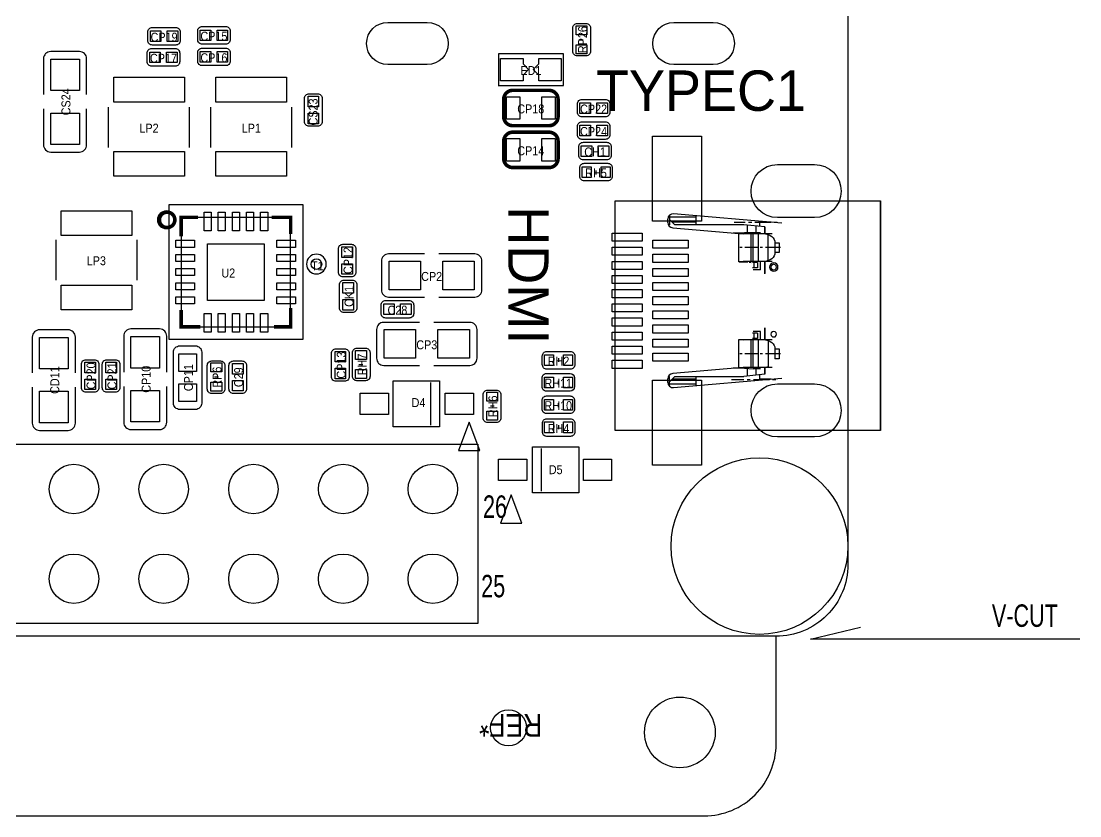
# Model space of a CAD drawing. Extents: x 0 to 107, y 0 to 124.
# Drawn here: x 76.56 to 106.53, y 0 to 22.49 of the extents above; entities that cross this region are included whole.
import ezdxf
from ezdxf.enums import TextEntityAlignment as Align

# ---------------------------------------------------------------- set-up
doc = ezdxf.new("R2010")
doc.units = 0
for name, color, linetype in [('BG_OUTLINE', 254, 'CONTINUOUS'), ('BG_SILKSCREEN_TOP', 3, 'CONTINUOUS'), ('PG_SILKSCREEN_TOP', 6, 'CONTINUOUS'), ('PIN_TOP', 80, 'CONTINUOUS'), ('RD_DISPLAY_TOP', 142, 'CONTINUOUS'), ('RD_SILKSCREEN_TOP', 142, 'CONTINUOUS')]:
    doc.layers.add(name, color=color, linetype=linetype)

msp = doc.modelspace()

# ---------------------------------------------------------------- linework, layer by layer
at = {"layer": 'BG_OUTLINE'}
for points in [[(49.982882, 7.112), (49.982882, 58.059066, -0.414214), (52.014882, 60.091066), (97.933764, 60.091066, -0.414214), (99.965764, 58.059066), (99.965764, 7.112, -0.414214), (97.933764, 5.08), (2.032, 5.08), (2.032, 2.032, 0.414214), (4.064, 0), (95.901764, 0, 0.414214), (97.933764, 2.032), (97.933764, 5.08)], [(99.965764, 7.112, -0.414214), (97.933764, 5.08), (52.014882, 5.08, -0.414214), (49.982882, 7.112)]]:
    msp.add_lwpolyline(points, format="xyb", dxfattribs=at)
msp.add_lwpolyline([(106.531664, 5.001514), (98.911664, 5.001514), (100.319078, 5.337048)], dxfattribs=at)
at = {"layer": 'BG_SILKSCREEN_TOP', "const_width": 0.1016}
msp.add_lwpolyline([(80.8228, 16.6878, 1), (80.5688, 17.0434, 1), (80.8228, 16.6878)], format="xyb", dxfattribs=at)
for points in [[(81.56702, 16.937228), (81.092802, 16.937228), (81.092802, 16.39824)], [(84.192618, 16.46301), (84.192618, 16.937228), (83.65363, 16.937228)], [(83.7184, 13.837412), (84.192618, 13.837412), (84.192618, 14.3764)], [(81.092802, 14.31163), (81.092802, 13.837412), (81.63179, 13.837412)]]:
    msp.add_lwpolyline(points, dxfattribs=at)
at = {"layer": 'PG_SILKSCREEN_TOP'}
for points in [[(80.1497, 22.181566, -0.42804), (80.27924, 22.311106)], [(80.27924, 22.311106), (80.93964, 22.311106, -0.42804), (81.06918, 22.181566)], [(81.06918, 22.181566), (81.06918, 21.942806, -0.42804), (80.93964, 21.813266)], [(81.560416, 21.969476), (81.560416, 22.208236, -0.42804), (81.689956, 22.337776)], [(81.689956, 22.337776), (82.350356, 22.337776, -0.42804), (82.479896, 22.208236)], [(92.18168, 21.634196), (92.18168, 22.300184, -0.414214), (92.30868, 22.427184)], [(92.554552, 22.427184, -0.414214), (92.681552, 22.300184)], [(92.681552, 22.300184), (92.681552, 21.634196, -0.414214), (92.554552, 21.507196)], [(80.93964, 21.813266), (80.27924, 21.813266, -0.42804), (80.1497, 21.942806)], [(82.350356, 21.839936), (81.689956, 21.839936, -0.42804), (81.560416, 21.969476)], [(82.479896, 21.969476, -0.42804), (82.350356, 21.839936)], [(78.415388, 20.41017), (78.415388, 21.42617, 0.414214), (78.212188, 21.62937), (77.399388, 21.62937, 0.414214), (77.196188, 21.42617), (77.196188, 20.41017)], [(80.132428, 21.584666, -0.42804), (80.261968, 21.714206)], [(80.261968, 21.714206), (80.922368, 21.714206, -0.42804), (81.051908, 21.584666)], [(81.051908, 21.584666), (81.051908, 21.345906, -0.42804), (80.922368, 21.216366)], [(81.560416, 21.359876), (81.560416, 21.598636, -0.42804), (81.689956, 21.728176)], [(81.689956, 21.728176), (82.350356, 21.728176, -0.42804), (82.479896, 21.598636)], [(92.554552, 21.507196), (92.30868, 21.507196, -0.414214), (92.18168, 21.634196)], [(80.922368, 21.216366), (80.261968, 21.216366, -0.42804), (80.132428, 21.345906)], [(82.350356, 21.230336), (81.689956, 21.230336, -0.42804), (81.560416, 21.359876)], [(82.479896, 21.359876, -0.42804), (82.350356, 21.230336)], [(84.586572, 19.645122), (84.586572, 20.305522, -0.42804), (84.716112, 20.435062)], [(84.716112, 20.435062), (84.954872, 20.435062, -0.42804), (85.084412, 20.305522)], [(85.084412, 20.305522), (85.084412, 19.645122, -0.42804), (84.954872, 19.515582)], [(92.308426, 20.147026, -0.42804), (92.437966, 20.276566)], [(92.437966, 20.276566), (93.098366, 20.276566, -0.42804), (93.227906, 20.147026)], [(93.227906, 20.147026), (93.227906, 19.908266, -0.42804), (93.098366, 19.778726)], [(77.196188, 20.00377), (77.196188, 18.98777, 0.414214), (77.399388, 18.78457), (78.212188, 18.78457, 0.414214), (78.415388, 18.98777), (78.415388, 20.00377)], [(93.098366, 19.778726), (92.437966, 19.778726, -0.42804), (92.308426, 19.908266)], [(84.716112, 19.515582, -0.42804), (84.586572, 19.645122)], [(92.308426, 19.512026, -0.42804), (92.437966, 19.641566)], [(92.437966, 19.641566), (93.098366, 19.641566, -0.42804), (93.227906, 19.512026)], [(93.227906, 19.512026), (93.227906, 19.273266, -0.42804), (93.098366, 19.143726)], [(93.098366, 19.143726), (92.437966, 19.143726, -0.42804), (92.308426, 19.273266)], [(92.349574, 18.69313), (92.349574, 18.93189, -0.42804), (92.479114, 19.06143)], [(92.479114, 19.06143), (93.139514, 19.06143, -0.42804), (93.269054, 18.93189)], [(93.139514, 18.56359), (92.479114, 18.56359, -0.42804), (92.349574, 18.69313)], [(93.269054, 18.69313, -0.42804), (93.139514, 18.56359)], [(92.376244, 18.341086, -0.414214), (92.503244, 18.468086)], [(92.503244, 18.468086), (93.169232, 18.468086, -0.414214), (93.296232, 18.341086)], [(93.296232, 18.341086), (93.296232, 18.095214, -0.414214), (93.169232, 17.968214)], [(93.169232, 17.968214), (92.503244, 17.968214, -0.414214), (92.376244, 18.095214)], [(80.922622, 16.867378, 1), (80.42275, 16.867378, 1), (80.922622, 16.867378)], [(85.202014, 15.614904, 1), (84.642198, 15.614904, 1), (85.202014, 15.614904)], [(85.542628, 15.384272), (85.542628, 16.044672, -0.42804), (85.672168, 16.174212)], [(85.910928, 16.174212, -0.42804), (86.040468, 16.044672)], [(86.040468, 16.044672), (86.040468, 15.384272, -0.42804), (85.910928, 15.254732)], [(87.980774, 15.900146), (86.964774, 15.900146, 0.414214), (86.761574, 15.696946), (86.761574, 14.884146, 0.414214), (86.964774, 14.680946), (87.980774, 14.680946)], [(88.387174, 14.680946), (89.403174, 14.680946, 0.414214), (89.606374, 14.884146), (89.606374, 15.696946, 0.414214), (89.403174, 15.900146), (88.387174, 15.900146)], [(85.910928, 15.254732), (85.672168, 15.254732, -0.42804), (85.542628, 15.384272)], [(85.571584, 14.370812), (85.571584, 15.031212, -0.42804), (85.701124, 15.160752)], [(85.939884, 15.160752, -0.42804), (86.069424, 15.031212)], [(86.069424, 15.031212), (86.069424, 14.370812, -0.42804), (85.939884, 14.241272)], [(86.755224, 14.21638), (86.755224, 14.45514, -0.42804), (86.884764, 14.58468)], [(86.884764, 14.58468), (87.545164, 14.58468, -0.42804), (87.674704, 14.45514)], [(85.939884, 14.241272), (85.701124, 14.241272, -0.42804), (85.571584, 14.370812)], [(87.545164, 14.08684), (86.884764, 14.08684, -0.42804), (86.755224, 14.21638)], [(87.674704, 14.21638, -0.42804), (87.545164, 14.08684)], [(87.842598, 13.965428), (86.826598, 13.965428, 0.414214), (86.623398, 13.762228), (86.623398, 12.949428, 0.414214), (86.826598, 12.746228), (87.842598, 12.746228)], [(88.248998, 12.746228), (89.264998, 12.746228, 0.414214), (89.468198, 12.949428), (89.468198, 13.762228, 0.414214), (89.264998, 13.965428), (88.248998, 13.965428)], [(78.098396, 12.534138), (78.098396, 13.550138, 0.414214), (77.895196, 13.753338), (77.082396, 13.753338, 0.414214), (76.879196, 13.550138), (76.879196, 12.534138)], [(80.686402, 12.558522), (80.686402, 13.574522, 0.414214), (80.483202, 13.777722), (79.670402, 13.777722, 0.414214), (79.467202, 13.574522), (79.467202, 12.558522)], [(81.053432, 13.300202), (81.497932, 13.300202, -0.414244), (81.675732, 13.122402), (81.675732, 11.678158, -0.414244), (81.497932, 11.500358), (81.053432, 11.500358, -0.414244), (80.875632, 11.678158), (80.875632, 13.122402, -0.414244), (81.053432, 13.300202)], [(85.349334, 12.426442), (85.349334, 13.086842, -0.42804), (85.478874, 13.216382)], [(85.717634, 13.216382, -0.42804), (85.847174, 13.086842)], [(85.940138, 12.441936), (85.940138, 13.107924, -0.414214), (86.067138, 13.234924)], [(86.31301, 13.234924, -0.414214), (86.44001, 13.107924)], [(78.267814, 12.119102), (78.267814, 12.779502, -0.42804), (78.397354, 12.909042)], [(78.636114, 12.909042, -0.42804), (78.765654, 12.779502)], [(78.860142, 12.119102), (78.860142, 12.779502, -0.42804), (78.989682, 12.909042)], [(79.228442, 12.909042, -0.42804), (79.357982, 12.779502)], [(85.847174, 13.086842), (85.847174, 12.426442, -0.42804), (85.717634, 12.296902)], [(86.44001, 13.107924), (86.44001, 12.441936, -0.414214), (86.31301, 12.314936)], [(91.316556, 12.76985), (91.316556, 13.015722, -0.414214), (91.443556, 13.142722)], [(91.443556, 13.142722), (92.109544, 13.142722, -0.414214), (92.236544, 13.015722)], [(78.765654, 12.779502), (78.765654, 12.119102, -0.42804), (78.636114, 11.989562)], [(79.357982, 12.779502), (79.357982, 12.119102, -0.42804), (79.228442, 11.989562)], [(81.833212, 12.081256), (81.833212, 12.747244, -0.414214), (81.960212, 12.874244)], [(81.960212, 12.874244), (82.206084, 12.874244, -0.414214), (82.333084, 12.747244)], [(82.333084, 12.747244), (82.333084, 12.081256, -0.414214), (82.206084, 11.954256)], [(82.446114, 12.082272), (82.446114, 12.742672, -0.42804), (82.575654, 12.872212)], [(82.575654, 12.872212), (82.814414, 12.872212, -0.42804), (82.943954, 12.742672)], [(82.943954, 12.742672), (82.943954, 12.082272, -0.42804), (82.814414, 11.952732)], [(92.109544, 12.64285), (91.443556, 12.64285, -0.414214), (91.316556, 12.76985)], [(92.236544, 12.76985, -0.414214), (92.109544, 12.64285)], [(85.717634, 12.296902), (85.478874, 12.296902, -0.42804), (85.349334, 12.426442)], [(86.31301, 12.314936), (86.067138, 12.314936, -0.414214), (85.940138, 12.441936)], [(91.307666, 12.39139, -0.414214), (91.434666, 12.51839)], [(91.434666, 12.51839), (92.100654, 12.51839, -0.414213), (92.227654, 12.39139)], [(92.227654, 12.39139), (92.227654, 12.145518, -0.414213), (92.100654, 12.018518)], [(76.879196, 12.127738), (76.879196, 11.111738, 0.414214), (77.082396, 10.908538), (77.895196, 10.908538, 0.414214), (78.098396, 11.111738), (78.098396, 12.127738)], [(78.636114, 11.989562), (78.397354, 11.989562, -0.42804), (78.267814, 12.119102)], [(79.228442, 11.989562), (78.989682, 11.989562, -0.42804), (78.860142, 12.119102)], [(79.467202, 12.152122), (79.467202, 11.136122, 0.414214), (79.670402, 10.932922), (80.483202, 10.932922, 0.414214), (80.686402, 11.136122), (80.686402, 12.152122)], [(81.960212, 11.954256, -0.414214), (81.833212, 12.081256)], [(82.575654, 11.952732, -0.42804), (82.446114, 12.082272)], [(89.641426, 11.255756), (89.641426, 11.921744, -0.414214), (89.768426, 12.048744)], [(89.768426, 12.048744), (90.014298, 12.048744, -0.414214), (90.141298, 11.921744)], [(92.100654, 12.018518), (91.434666, 12.018518, -0.414214), (91.307666, 12.145518)], [(90.141298, 11.921744), (90.141298, 11.255756, -0.414214), (90.014298, 11.128756)], [(91.307666, 11.75639, -0.414214), (91.434666, 11.88339)], [(91.434666, 11.88339), (92.100654, 11.88339, -0.414214), (92.227654, 11.75639)], [(92.227654, 11.75639), (92.227654, 11.510518, -0.414214), (92.100654, 11.383518)], [(92.100654, 11.383518), (91.434666, 11.383518, -0.414214), (91.307666, 11.510518)], [(89.768426, 11.128756, -0.414214), (89.641426, 11.255756)], [(91.31681, 10.86485), (91.31681, 11.110722, -0.414214), (91.44381, 11.237722)], [(91.44381, 11.237722), (92.109798, 11.237722, -0.414214), (92.236798, 11.110722)], [(92.109798, 10.73785), (91.44381, 10.73785, -0.414214), (91.31681, 10.86485)], [(92.236798, 10.86485, -0.414214), (92.109798, 10.73785)]]:
    msp.add_lwpolyline(points, format="xyb", dxfattribs=at)
for points in [[(80.1497, 21.942806), (80.1497, 22.181566)], [(82.479896, 22.208236), (82.479896, 21.969476)], [(92.30868, 22.427184), (92.554552, 22.427184)], [(92.367862, 21.965158), (92.477082, 21.965158)], [(80.132428, 21.345906), (80.132428, 21.584666)], [(82.479896, 21.598636), (82.479896, 21.359876)], [(90.071448, 21.568664), (90.071448, 20.668488)], [(91.913202, 21.565616), (90.074242, 21.568156)], [(91.915996, 20.668488), (91.915996, 21.568664)], [(90.069162, 20.668996), (91.918282, 20.668996)], [(92.308426, 19.908266), (92.308426, 20.147026)], [(79.032862, 18.916396), (79.032862, 20.05711)], [(81.333086, 18.916396), (81.333086, 20.05711)], [(81.928462, 18.916396), (81.928462, 20.05711)], [(84.228686, 18.916396), (84.228686, 20.05711)], [(84.954872, 19.515582), (84.716112, 19.515582)], [(92.308426, 19.273266), (92.308426, 19.512026)], [(93.269054, 18.93189), (93.269054, 18.69313)], [(92.376244, 18.095214), (92.376244, 18.341086)], [(92.83827, 18.154396), (92.83827, 18.263616)], [(93.382338, 17.403826), (100.889308, 17.403826)], [(93.382338, 10.900918), (93.382338, 17.403826)], [(93.382338, 17.403826), (100.889308, 17.403826)], [(93.382338, 10.900918), (93.382338, 17.403826)], [(100.889308, 17.403826), (100.889308, 10.900918)], [(100.889308, 10.900918), (100.889308, 17.403826)], [(80.74279, 17.28724), (80.74279, 13.4874)], [(84.54263, 17.28724), (80.74279, 17.28724)], [(84.54263, 13.4874), (84.54263, 17.28724)], [(81.092802, 16.937228), (81.092802, 13.837412)], [(84.192618, 16.937228), (81.092802, 16.937228)], [(84.192618, 13.837412), (84.192618, 16.937228)], [(94.882462, 16.948658), (94.866206, 16.888714)], [(94.866206, 16.790416), (94.866206, 16.888714)], [(94.866206, 16.790416), (94.877128, 16.73606)], [(94.915228, 16.99768), (94.882462, 16.948658)], [(94.969838, 17.030446), (94.915228, 16.99768)], [(94.920816, 17.003014), (94.920816, 16.725138)], [(95.667576, 16.937736), (94.920816, 16.937736)], [(94.920816, 16.872204), (95.067882, 16.725138)], [(95.029782, 17.041368), (94.969838, 17.030446)], [(95.667576, 16.801592), (94.991682, 16.801592)], [(98.093022, 16.77416), (95.029782, 17.041368)], [(95.667576, 16.725138), (95.667576, 16.98117)], [(96.746822, 16.804132), (97.057464, 16.804132)], [(97.150174, 16.804132), (97.24263, 16.804132)], [(97.330006, 16.804132), (97.787714, 16.804132)], [(97.46615, 16.82877), (97.46615, 16.68145)], [(97.793302, 16.801592), (97.46615, 16.801592)], [(97.87509, 16.804132), (97.967546, 16.804132)], [(94.877128, 16.752316), (94.920816, 16.725138)], [(94.877128, 16.73606), (94.909894, 16.692372)], [(94.909894, 16.692372), (94.953582, 16.659606)], [(94.953582, 16.659606), (95.007938, 16.64335)], [(95.007938, 16.64335), (96.877632, 16.479774)], [(97.019364, 16.725138), (95.067882, 16.725138)], [(96.714056, 16.49603), (97.03562, 16.49603)], [(97.618804, 16.665194), (97.019364, 16.725138)], [(97.286318, 16.501618), (97.03562, 16.49603)], [(97.117408, 16.714216), (97.117408, 16.49603)], [(97.487994, 16.501618), (97.286318, 16.501618)], [(97.368106, 16.501618), (97.368106, 16.687038)], [(97.602548, 16.665194), (97.602548, 16.468852)], [(97.618804, 16.665194), (97.618804, 16.468852)], [(77.541882, 16.304514), (77.541882, 15.1638)], [(79.842106, 16.304514), (79.842106, 15.1638)], [(96.877632, 15.678658), (96.877632, 16.479774)], [(96.877632, 16.479774), (97.002854, 16.468852)], [(96.888554, 16.479774), (97.133664, 16.479774)], [(97.825814, 16.468852), (97.002854, 16.468852)], [(97.226374, 15.68958), (97.226374, 16.468852)], [(97.28073, 15.68958), (97.28073, 16.468852)], [(97.433638, 15.68958), (97.433638, 16.468852)], [(97.63506, 16.468852), (97.711514, 16.447262)], [(97.711514, 15.711424), (97.711514, 16.447262)], [(97.711514, 16.447262), (97.766124, 16.425418)], [(97.766124, 16.425418), (97.809558, 16.392652)], [(97.809558, 16.392652), (97.847658, 16.354552)], [(97.847658, 16.354552), (97.880424, 16.310864)], [(97.880424, 16.310864), (97.896934, 16.267176)], [(97.896934, 16.267176), (97.902268, 16.218154)], [(97.902268, 16.218154), (97.902268, 15.940278)], [(97.902268, 16.218154), (98.016822, 16.218154)], [(98.016822, 16.218154), (98.016822, 15.940278)], [(85.672168, 16.174212), (85.910928, 16.174212)], [(96.975676, 16.08201), (96.90481, 16.08201)], [(97.411794, 16.08201), (97.046542, 16.08201)], [(97.553272, 16.08201), (97.48266, 16.08201)], [(98.054922, 16.08201), (97.629726, 16.08201)], [(97.896934, 15.891256), (97.880424, 15.847568)], [(97.902268, 15.940278), (97.896934, 15.891256)], [(98.016822, 15.940278), (97.902268, 15.940278)], [(97.002854, 15.68958), (96.877632, 15.678658)], [(96.888554, 15.678658), (97.133664, 15.678658)], [(97.825814, 15.68958), (97.002854, 15.68958)], [(97.171764, 15.673324), (97.231708, 15.656814)], [(97.406206, 15.656814), (97.270062, 15.656814)], [(97.308162, 15.656814), (97.308162, 15.504414)], [(97.406206, 15.656814), (97.406206, 15.504414)], [(97.487994, 15.455392), (97.487994, 15.68958)], [(97.602548, 15.68958), (97.602548, 15.340838)], [(97.618804, 15.68958), (97.618804, 15.346172)], [(97.711514, 15.711424), (97.63506, 15.68958)], [(97.766124, 15.733268), (97.711514, 15.711424)], [(97.787714, 15.613126), (97.760536, 15.575026)], [(97.809558, 15.76578), (97.766124, 15.733268)], [(97.825814, 15.640558), (97.787714, 15.613126)], [(97.831402, 15.59687), (97.798636, 15.569692)], [(97.847658, 15.80388), (97.809558, 15.76578)], [(97.869502, 15.646146), (97.825814, 15.640558)], [(97.869502, 15.607792), (97.831402, 15.59687)], [(97.880424, 15.847568), (97.847658, 15.80388)], [(97.91319, 15.640558), (97.869502, 15.646146)], [(97.907602, 15.59687), (97.869502, 15.607792)], [(97.935034, 15.569692), (97.907602, 15.59687)], [(97.95129, 15.613126), (97.91319, 15.640558)], [(97.978722, 15.575026), (97.95129, 15.613126)], [(97.406206, 15.504414), (97.270062, 15.504414)], [(97.487994, 15.455392), (97.286318, 15.455392)], [(97.760536, 15.575026), (97.749614, 15.531592)], [(97.749614, 15.531592), (97.760536, 15.48257)], [(97.760536, 15.48257), (97.787714, 15.444216)], [(97.798636, 15.569692), (97.787714, 15.531592)], [(97.787714, 15.531592), (97.798636, 15.487904)], [(97.787714, 15.444216), (97.825814, 15.422372)], [(97.798636, 15.487904), (97.831402, 15.460726)], [(97.825814, 15.422372), (97.869502, 15.411704)], [(97.831402, 15.460726), (97.869502, 15.449804)], [(97.869502, 15.449804), (97.907602, 15.460726)], [(97.869502, 15.411704), (97.91319, 15.422372)], [(97.907602, 15.460726), (97.935034, 15.487904)], [(97.91319, 15.422372), (97.95129, 15.444216)], [(97.945702, 15.531592), (97.935034, 15.569692)], [(97.935034, 15.487904), (97.945702, 15.531592)], [(97.95129, 15.444216), (97.978722, 15.48257)], [(97.984056, 15.531592), (97.978722, 15.575026)], [(97.978722, 15.48257), (97.984056, 15.531592)], [(85.701124, 15.160752), (85.939884, 15.160752)], [(87.674704, 14.45514), (87.674704, 14.21638)], [(81.092802, 13.837412), (84.192618, 13.837412)], [(97.602548, 13.814552), (97.602548, 13.471398)], [(97.618804, 13.814552), (97.618804, 13.471398)], [(80.74279, 13.4874), (84.54263, 13.4874)], [(97.406206, 13.656564), (97.270062, 13.656564)], [(97.406206, 13.504164), (97.270062, 13.504164)], [(97.487994, 13.705586), (97.286318, 13.705586)], [(97.308162, 13.656564), (97.308162, 13.504164)], [(97.406206, 13.656564), (97.406206, 13.504164)], [(97.487994, 13.471398), (97.487994, 13.705586)], [(97.798636, 13.667486), (97.787714, 13.629386)], [(97.787714, 13.629386), (97.798636, 13.591286)], [(97.831402, 13.700252), (97.798636, 13.667486)], [(97.798636, 13.591286), (97.831402, 13.55852)], [(97.869502, 13.705586), (97.831402, 13.700252)], [(97.831402, 13.55852), (97.869502, 13.553186)], [(97.907602, 13.700252), (97.869502, 13.705586)], [(97.869502, 13.553186), (97.907602, 13.55852)], [(97.935034, 13.667486), (97.907602, 13.700252)], [(97.907602, 13.55852), (97.935034, 13.591286)], [(97.945702, 13.629386), (97.935034, 13.667486)], [(97.935034, 13.591286), (97.945702, 13.629386)], [(85.478874, 13.216382), (85.717634, 13.216382)], [(86.067138, 13.234924), (86.31301, 13.234924)], [(96.877632, 12.68095), (96.877632, 13.48232)], [(96.877632, 13.48232), (97.002854, 13.471398)], [(96.888554, 13.476732), (97.133664, 13.476732)], [(97.825814, 13.471398), (97.002854, 13.471398)], [(97.226374, 12.691872), (97.226374, 13.471398)], [(97.28073, 12.691872), (97.28073, 13.471398)], [(97.433638, 12.691872), (97.433638, 13.471398)], [(97.63506, 13.471398), (97.711514, 13.449554)], [(97.711514, 13.449554), (97.711514, 12.708128)], [(97.711514, 13.449554), (97.766124, 13.42771)], [(97.766124, 13.42771), (97.809558, 13.394944)], [(97.809558, 13.394944), (97.847658, 13.356844)], [(97.847658, 13.356844), (97.880424, 13.313156)], [(97.880424, 13.313156), (97.896934, 13.269722)], [(97.896934, 13.269722), (97.902268, 13.2207)], [(97.902268, 13.2207), (97.902268, 12.937236)], [(97.902268, 13.2207), (98.016822, 13.2207)], [(98.016822, 13.2207), (98.016822, 12.937236)], [(78.397354, 12.909042), (78.636114, 12.909042)], [(78.989682, 12.909042), (79.228442, 12.909042)], [(91.774518, 12.95654), (91.774518, 12.84732)], [(92.236544, 13.015722), (92.236544, 12.76985)], [(96.975676, 13.078968), (96.90481, 13.078968)], [(97.411794, 13.078968), (97.046542, 13.078968)], [(97.553272, 13.078968), (97.48266, 13.078968)], [(98.054922, 13.078968), (97.629726, 13.078968)], [(98.016822, 12.937236), (97.902268, 12.937236)], [(86.12632, 12.772898), (86.23554, 12.772898)], [(96.877632, 12.68095), (95.007938, 12.517374)], [(97.03562, 12.664694), (96.714056, 12.664694)], [(97.002854, 12.691872), (96.877632, 12.68095)], [(96.888554, 12.68095), (97.133664, 12.68095)], [(97.825814, 12.691872), (97.002854, 12.691872)], [(97.03562, 12.664694), (97.286318, 12.653772)], [(97.117408, 12.659106), (97.117408, 12.446762)], [(97.487994, 12.653772), (97.286318, 12.653772)], [(97.368106, 12.468352), (97.368106, 12.653772)], [(97.602548, 12.691872), (97.602548, 12.49553)], [(97.618804, 12.691872), (97.618804, 12.49553)], [(97.711514, 12.708128), (97.63506, 12.691872)], [(82.146902, 12.416282), (82.037682, 12.416282)], [(87.096092, 11.009884), (87.096092, 12.309856)], [(87.096092, 12.309856), (88.40597, 12.309856)], [(88.40597, 12.309856), (88.40597, 11.009884)], [(91.307666, 12.145518), (91.307666, 12.39139)], [(91.769692, 12.204446), (91.769692, 12.313666)], [(94.877128, 12.41933), (94.866206, 12.364974)], [(94.866206, 12.266676), (94.866206, 12.364974)], [(94.909894, 12.468352), (94.877128, 12.41933)], [(94.920816, 12.43584), (94.877128, 12.408662)], [(94.953582, 12.501118), (94.909894, 12.468352)], [(95.067882, 12.43584), (94.920816, 12.283186)], [(94.920816, 12.157964), (94.920816, 12.43584)], [(95.007938, 12.517374), (94.953582, 12.501118)], [(95.667576, 12.359386), (94.991682, 12.359386)], [(95.029782, 12.11961), (98.093022, 12.386818)], [(95.067882, 12.43584), (97.019364, 12.43584)], [(95.667576, 12.17422), (95.667576, 12.43584)], [(96.675702, 12.351258), (97.024698, 12.351258)], [(97.618804, 12.49553), (97.019364, 12.43584)], [(97.11182, 12.351258), (97.20453, 12.351258)], [(97.29724, 12.351258), (97.749614, 12.351258)], [(97.46615, 12.479274), (97.46615, 12.332208)], [(97.793302, 12.359386), (97.46615, 12.359386)], [(97.836736, 12.351258), (97.929446, 12.351258)], [(88.157558, 11.059922), (88.157558, 12.259818)], [(94.866206, 12.266676), (94.882462, 12.206986)], [(94.882462, 12.206986), (94.915228, 12.157964)], [(94.915228, 12.157964), (94.969838, 12.125198)], [(95.667576, 12.217654), (94.920816, 12.217654)], [(94.969838, 12.125198), (95.029782, 12.11961)], [(82.206084, 11.954256), (81.960212, 11.954256)], [(82.814414, 11.952732), (82.575654, 11.952732)], [(91.307666, 11.510518), (91.307666, 11.75639)], [(89.955116, 11.590782), (89.845896, 11.590782)], [(91.769692, 11.5697), (91.769692, 11.67892)], [(90.014298, 11.128756), (89.768426, 11.128756)], [(92.236798, 11.110722), (92.236798, 10.86485)], [(88.40597, 11.009884), (87.096092, 11.009884)], [(91.774772, 11.05154), (91.774772, 10.94232)], [(100.889308, 10.900918), (93.382338, 10.900918)], [(100.889308, 10.900918), (93.382338, 10.900918)], [(56.468264, 10.518902), (89.488264, 10.518902), (89.488264, 5.438902), (56.468264, 5.438902), (56.468264, 10.518902)], [(91.036648, 9.141206), (91.036648, 10.441178)], [(91.036648, 10.441178), (92.346526, 10.441178)], [(91.28506, 10.39114), (91.28506, 9.191244)], [(92.346526, 10.441178), (92.346526, 9.141206)], [(92.346526, 9.141206), (91.036648, 9.141206)]]:
    msp.add_lwpolyline(points, dxfattribs=at)
at = {"layer": 'PG_SILKSCREEN_TOP', "const_width": 0.1016}
for points in [[(91.508072, 20.531582), (90.478102, 20.531582, 0.414331), (90.224102, 20.277582), (90.224102, 19.785838, 0.414331), (90.478102, 19.531838), (91.508072, 19.531838, 0.414233), (91.762072, 19.785838), (91.762072, 20.277582, 0.414233), (91.508072, 20.531582)], [(91.508072, 19.346672), (90.478102, 19.346672, 0.414331), (90.224102, 19.092672), (90.224102, 18.600928, 0.414331), (90.478102, 18.346928), (91.508072, 18.346928, 0.414233), (91.762072, 18.600928), (91.762072, 19.092672, 0.414233), (91.508072, 19.346672)]]:
    msp.add_lwpolyline(points, format="xyb", dxfattribs=at)
at = {"layer": 'PG_SILKSCREEN_TOP'}
for points in [[(88.943688, 10.341356), (89.543636, 10.341356), (89.243662, 11.141202)], [(90.136218, 8.282686), (90.736166, 8.282686), (90.436192, 9.082532)]]:
    msp.add_lwpolyline(points, close=True, dxfattribs=at)
at = {"layer": 'PIN_TOP'}
for points in [[(80.22082, 21.912326), (80.22082, 22.212046), (80.52054, 22.212046), (80.52054, 21.912326)], [(80.69834, 21.912326), (80.69834, 22.212046), (80.99806, 22.212046), (80.99806, 21.912326)], [(81.931256, 22.238716), (81.931256, 21.938996), (81.631536, 21.938996), (81.631536, 22.238716)], [(82.408776, 22.238716), (82.408776, 21.938996), (82.109056, 21.938996), (82.109056, 22.238716)], [(92.273882, 22.35962), (92.578682, 22.35962), (92.578682, 22.10562), (92.273882, 22.10562)], [(80.203548, 21.315426), (80.203548, 21.615146), (80.503268, 21.615146), (80.503268, 21.315426)], [(80.681068, 21.315426), (80.681068, 21.615146), (80.980788, 21.615146), (80.980788, 21.315426)], [(81.931256, 21.629116), (81.931256, 21.329396), (81.631536, 21.329396), (81.631536, 21.629116)], [(82.408776, 21.629116), (82.408776, 21.329396), (82.109056, 21.329396), (82.109056, 21.629116)], [(92.273882, 21.819616), (92.578682, 21.819616), (92.578682, 21.565616), (92.273882, 21.565616)], [(78.212188, 20.52447), (77.399388, 20.52447), (77.399388, 21.41347), (78.212188, 21.41347)], [(90.770202, 21.436076), (90.770202, 21.27758), (90.77071, 21.27758), (90.929714, 21.118576), (90.77071, 20.959572), (90.770202, 20.959572), (90.770202, 20.801076), (90.135202, 20.801076), (90.135202, 21.436076)], [(91.217242, 20.801076), (91.217242, 20.959572), (91.216734, 20.959572), (91.05773, 21.118576), (91.216734, 21.27758), (91.217242, 21.27758), (91.217242, 21.436076), (91.852242, 21.436076), (91.852242, 20.801076)], [(81.182972, 20.200874), (79.182976, 20.200874), (79.182976, 20.900898), (81.182972, 20.900898)], [(84.078572, 20.200874), (82.078576, 20.200874), (82.078576, 20.900898), (84.078572, 20.900898)], [(84.985352, 20.064222), (84.685632, 20.064222), (84.685632, 20.363942), (84.985352, 20.363942)], [(90.682318, 20.34921), (90.682318, 19.71421), (90.301318, 19.71421), (90.301318, 20.34921)], [(91.679014, 20.34921), (91.679014, 19.71421), (91.298014, 19.71421), (91.298014, 20.34921)], [(92.379546, 19.877786), (92.379546, 20.177506), (92.679266, 20.177506), (92.679266, 19.877786)], [(92.857066, 19.877786), (92.857066, 20.177506), (93.156786, 20.177506), (93.156786, 19.877786)], [(78.212188, 19.00047), (77.399388, 19.00047), (77.399388, 19.88947), (78.212188, 19.88947)], [(84.985352, 19.586702), (84.685632, 19.586702), (84.685632, 19.886422), (84.985352, 19.886422)], [(92.379546, 19.242786), (92.379546, 19.542506), (92.679266, 19.542506), (92.679266, 19.242786)], [(92.857066, 19.242786), (92.857066, 19.542506), (93.156786, 19.542506), (93.156786, 19.242786)], [(95.818071, 16.831437), (94.438089, 16.831437), (94.438089, 19.231483), (95.818071, 19.231483)], [(90.682318, 19.1643), (90.682318, 18.5293), (90.301318, 18.5293), (90.301318, 19.1643)], [(91.679014, 19.1643), (91.679014, 18.5293), (91.298014, 18.5293), (91.298014, 19.1643)], [(92.720414, 18.96237), (92.720414, 18.66265), (92.420694, 18.66265), (92.420694, 18.96237)], [(93.197934, 18.96237), (93.197934, 18.66265), (92.898214, 18.66265), (92.898214, 18.96237)], [(81.182972, 18.100802), (79.182976, 18.100802), (79.182976, 18.800826), (81.182972, 18.800826)], [(84.078572, 18.100802), (82.078576, 18.100802), (82.078576, 18.800826), (84.078572, 18.800826)], [(92.443808, 18.060416), (92.443808, 18.365216), (92.697808, 18.365216), (92.697808, 18.060416)], [(92.983812, 18.060416), (92.983812, 18.365216), (93.237812, 18.365216), (93.237812, 18.060416)], [(77.691996, 17.120108), (79.691992, 17.120108), (79.691992, 16.420084), (77.691996, 16.420084)], [(81.94294, 17.08785), (81.94294, 16.55699), (81.74228, 16.55699), (81.74228, 17.08785)], [(82.34299, 17.08785), (82.34299, 16.55699), (82.14233, 16.55699), (82.14233, 17.08785)], [(82.74304, 17.08785), (82.74304, 16.55699), (82.54238, 16.55699), (82.54238, 17.08785)], [(83.14309, 17.08785), (83.14309, 16.55699), (82.94243, 16.55699), (82.94243, 17.08785)], [(83.54314, 17.08785), (83.54314, 16.55699), (83.34248, 16.55699), (83.34248, 17.08785)], [(94.145354, 16.263366), (93.29547, 16.263366), (93.29547, 16.49349), (94.145354, 16.49349)], [(80.94218, 16.08709), (80.94218, 16.28775), (81.47304, 16.28775), (81.47304, 16.08709)], [(81.84261, 14.58722), (81.84261, 16.18742), (83.44281, 16.18742), (83.44281, 14.58722)], [(84.33054, 16.28775), (84.33054, 16.08709), (83.79968, 16.08709), (83.79968, 16.28775)], [(95.447993, 16.06296), (94.447995, 16.06296), (94.447995, 16.293084), (95.447993, 16.293084)], [(80.94218, 15.68704), (80.94218, 15.8877), (81.47304, 15.8877), (81.47304, 15.68704)], [(84.33054, 15.8877), (84.33054, 15.68704), (83.79968, 15.68704), (83.79968, 15.8877)], [(85.641688, 16.103092), (85.941408, 16.103092), (85.941408, 15.803372), (85.641688, 15.803372)], [(94.146116, 15.862554), (93.296232, 15.862554), (93.296232, 16.092678), (94.146116, 16.092678)], [(95.447993, 15.66291), (94.447995, 15.66291), (94.447995, 15.893034), (95.447993, 15.893034)], [(85.641688, 15.625572), (85.941408, 15.625572), (85.941408, 15.325852), (85.641688, 15.325852)], [(86.977474, 14.884146), (86.977474, 15.696946), (87.866474, 15.696946), (87.866474, 14.884146)], [(88.501474, 14.884146), (88.501474, 15.696946), (89.390474, 15.696946), (89.390474, 14.884146)], [(94.146116, 15.461234), (93.296232, 15.461234), (93.296232, 15.691358), (94.146116, 15.691358)], [(80.94218, 15.28699), (80.94218, 15.48765), (81.47304, 15.48765), (81.47304, 15.28699)], [(84.33054, 15.48765), (84.33054, 15.28699), (83.79968, 15.28699), (83.79968, 15.48765)], [(94.146116, 15.062454), (93.296232, 15.062454), (93.296232, 15.292578), (94.146116, 15.292578)], [(95.447993, 15.263114), (94.447995, 15.263114), (94.447995, 15.493238), (95.447993, 15.493238)], [(77.691996, 15.020036), (79.691992, 15.020036), (79.691992, 14.320012), (77.691996, 14.320012)], [(80.94218, 14.88694), (80.94218, 15.0876), (81.47304, 15.0876), (81.47304, 14.88694)], [(84.33054, 15.0876), (84.33054, 14.88694), (83.79968, 14.88694), (83.79968, 15.0876)], [(85.670644, 15.089632), (85.970364, 15.089632), (85.970364, 14.789912), (85.670644, 14.789912)], [(95.447993, 14.863064), (94.447995, 14.863064), (94.447995, 15.093188), (95.447993, 15.093188)], [(80.94218, 14.48689), (80.94218, 14.68755), (81.47304, 14.68755), (81.47304, 14.48689)], [(84.33054, 14.68755), (84.33054, 14.48689), (83.79968, 14.48689), (83.79968, 14.68755)], [(94.146116, 14.661134), (93.296232, 14.661134), (93.296232, 14.891258), (94.146116, 14.891258)], [(95.447993, 14.463014), (94.447995, 14.463014), (94.447995, 14.693138), (95.447993, 14.693138)], [(85.670644, 14.612112), (85.970364, 14.612112), (85.970364, 14.312392), (85.670644, 14.312392)], [(87.126064, 14.48562), (87.126064, 14.1859), (86.826344, 14.1859), (86.826344, 14.48562)], [(87.603584, 14.48562), (87.603584, 14.1859), (87.303864, 14.1859), (87.303864, 14.48562)], [(94.146116, 14.262354), (93.296232, 14.262354), (93.296232, 14.492478), (94.146116, 14.492478)], [(81.74228, 13.68679), (81.74228, 14.21765), (81.94294, 14.21765), (81.94294, 13.68679)], [(82.14233, 13.68679), (82.14233, 14.21765), (82.34299, 14.21765), (82.34299, 13.68679)], [(82.54238, 13.68679), (82.54238, 14.21765), (82.74304, 14.21765), (82.74304, 13.68679)], [(82.94243, 13.68679), (82.94243, 14.21765), (83.14309, 14.21765), (83.14309, 13.68679)], [(83.34248, 13.68679), (83.34248, 14.21765), (83.54314, 14.21765), (83.54314, 13.68679)], [(94.146116, 13.861034), (93.296232, 13.861034), (93.296232, 14.091158), (94.146116, 14.091158)], [(95.447993, 14.062964), (94.447995, 14.062964), (94.447995, 14.293088), (95.447993, 14.293088)], [(95.447993, 13.662914), (94.447995, 13.662914), (94.447995, 13.893038), (95.447993, 13.893038)], [(77.082396, 13.537438), (77.895196, 13.537438), (77.895196, 12.648438), (77.082396, 12.648438)], [(80.483202, 12.672822), (79.670402, 12.672822), (79.670402, 13.561822), (80.483202, 13.561822)], [(86.839298, 12.949428), (86.839298, 13.762228), (87.728298, 13.762228), (87.728298, 12.949428)], [(88.363298, 12.949428), (88.363298, 13.762228), (89.252298, 13.762228), (89.252298, 12.949428)], [(94.146116, 13.462254), (93.296232, 13.462254), (93.296232, 13.692378), (94.146116, 13.692378)], [(95.447993, 13.263118), (94.447995, 13.263118), (94.447995, 13.493242), (95.447993, 13.493242)], [(94.146116, 13.060934), (93.296232, 13.060934), (93.296232, 13.291058), (94.146116, 13.291058)], [(81.025619, 13.075285), (81.525745, 13.075285), (81.525745, 12.575159), (81.025619, 12.575159)], [(85.448394, 13.145262), (85.748114, 13.145262), (85.748114, 12.845542), (85.448394, 12.845542)], [(86.03234, 13.16736), (86.33714, 13.16736), (86.33714, 12.91336), (86.03234, 12.91336)], [(91.628976, 13.05052), (91.628976, 12.74572), (91.374976, 12.74572), (91.374976, 13.05052)], [(92.16898, 13.05052), (92.16898, 12.74572), (91.91498, 12.74572), (91.91498, 13.05052)], [(94.146116, 12.662154), (93.296232, 12.662154), (93.296232, 12.892278), (94.146116, 12.892278)], [(95.447993, 12.863068), (94.447995, 12.863068), (94.447995, 13.093192), (95.447993, 13.093192)], [(78.366874, 12.837922), (78.666594, 12.837922), (78.666594, 12.538202), (78.366874, 12.538202)], [(78.959202, 12.837922), (79.258922, 12.837922), (79.258922, 12.538202), (78.959202, 12.538202)], [(82.240882, 12.561824), (81.936082, 12.561824), (81.936082, 12.815824), (82.240882, 12.815824)], [(82.844894, 12.501372), (82.545174, 12.501372), (82.545174, 12.801092), (82.844894, 12.801092)], [(85.448394, 12.667742), (85.748114, 12.667742), (85.748114, 12.368022), (85.448394, 12.368022)], [(86.03234, 12.627356), (86.33714, 12.627356), (86.33714, 12.373356), (86.03234, 12.373356)], [(78.366874, 12.360402), (78.666594, 12.360402), (78.666594, 12.060682), (78.366874, 12.060682)], [(78.959202, 12.360402), (79.258922, 12.360402), (79.258922, 12.060682), (78.959202, 12.060682)], [(82.844894, 12.023852), (82.545174, 12.023852), (82.545174, 12.323572), (82.844894, 12.323572)], [(91.37523, 12.11072), (91.37523, 12.41552), (91.62923, 12.41552), (91.62923, 12.11072)], [(91.915234, 12.11072), (91.915234, 12.41552), (92.169234, 12.41552), (92.169234, 12.11072)], [(95.818071, 9.924669), (94.438089, 9.924669), (94.438089, 12.324715), (95.818071, 12.324715)], [(77.082396, 12.013438), (77.895196, 12.013438), (77.895196, 11.124438), (77.082396, 11.124438)], [(80.483202, 11.148822), (79.670402, 11.148822), (79.670402, 12.037822), (80.483202, 12.037822)], [(81.025619, 12.225401), (81.525745, 12.225401), (81.525745, 11.725275), (81.025619, 11.725275)], [(82.240882, 12.02182), (81.936082, 12.02182), (81.936082, 12.27582), (82.240882, 12.27582)], [(90.049096, 11.736324), (89.744296, 11.736324), (89.744296, 11.990324), (90.049096, 11.990324)], [(86.164166, 11.359896), (86.164166, 11.959844), (86.964266, 11.959844), (86.964266, 11.359896)], [(88.563958, 11.359896), (88.563958, 11.959844), (89.364058, 11.959844), (89.364058, 11.359896)], [(91.37523, 11.47572), (91.37523, 11.78052), (91.62923, 11.78052), (91.62923, 11.47572)], [(91.915234, 11.47572), (91.915234, 11.78052), (92.169234, 11.78052), (92.169234, 11.47572)], [(90.049096, 11.19632), (89.744296, 11.19632), (89.744296, 11.45032), (90.049096, 11.45032)], [(91.62923, 11.14552), (91.62923, 10.84072), (91.37523, 10.84072), (91.37523, 11.14552)], [(92.169234, 11.14552), (92.169234, 10.84072), (91.915234, 10.84072), (91.915234, 11.14552)], [(90.87866, 10.091166), (90.87866, 9.491218), (90.07856, 9.491218), (90.07856, 10.091166)], [(93.278452, 10.091166), (93.278452, 9.491218), (92.478352, 9.491218), (92.478352, 10.091166)]]:
    msp.add_lwpolyline(points, close=True, dxfattribs=at)
for points in [[(86.94039, 22.45487), (88.05799, 22.45487, -1), (88.05799, 21.26107), (86.94039, 21.26107, -1)], [(95.039434, 22.45487), (96.157034, 22.45487, -1), (96.157034, 21.26107), (95.039434, 21.26107, -1)], [(97.974785, 18.43151), (99.024567, 18.43151, -1), (99.024567, 16.931386), (97.974785, 16.931386, -1)], [(97.974785, 12.224004), (99.024567, 12.224004, -1), (99.024567, 10.72388), (97.974785, 10.72388, -1)]]:
    msp.add_lwpolyline(points, format="xyb", close=True, dxfattribs=at)
for centre, radius in [((84.922106, 15.614904), 0.149987), ((78.058264, 9.248902), 0.700024), ((80.598264, 9.248902), 0.700024), ((83.138264, 9.248902), 0.700024), ((85.678264, 9.248902), 0.700024), ((88.218264, 9.248902), 0.700024), ((97.46361, 7.63397), 2.499995), ((78.058264, 6.708902), 0.700024), ((80.598264, 6.708902), 0.700024), ((83.138264, 6.708902), 0.700024), ((85.678264, 6.708902), 0.700024), ((88.218264, 6.708902), 0.700024), ((95.210122, 2.360676), 0.999998), ((90.3605, 2.490216), 0.508)]:
    msp.add_circle(centre, radius, dxfattribs=at)

# ---------------------------------------------------------------- texts
at = {"layer": 'BG_OUTLINE', "width": 0.72}
msp.add_text('V-CUT', height=0.635, dxfattribs=at).set_placement((104.042464, 5.34797))
at = {"layer": 'BG_SILKSCREEN_TOP', "width": 0.72}
for s, p in [('26', (89.6366, 8.4328)), ('25', (89.5858, 6.1849))]:
    msp.add_text(s, height=0.635, dxfattribs=at).set_placement(p)
at = {"layer": 'RD_DISPLAY_TOP'}
msp.add_text('TYPEC1', height=1.143, dxfattribs=at).set_placement((95.8088, 19.9517), align=Align.CENTER)
msp.add_text('HDMI', height=1.143, rotation=270, dxfattribs=at).set_placement((90.350086, 15.29715), align=Align.CENTER)
at = {"layer": 'RD_SILKSCREEN_TOP', "width": 0.9}
for s, p in [('CP15', (82.020156, 21.936456)), ('CP19', (80.60944, 21.909786)), ('CP16', (82.020156, 21.326856)), ('CP17', (80.592168, 21.312886)), ('ED1', (90.993722, 20.966176)), ('CP18', (90.989912, 19.87931)), ('CP22', (92.768166, 19.875246)), ('LP2', (80.182974, 19.33448)), ('LP1', (83.078574, 19.33448)), ('CP24', (92.768166, 19.240246)), ('CP14', (90.989912, 18.6944)), ('CH1', (92.809314, 18.66011)), ('RH5', (92.836238, 18.06575)), ('LP3', (78.691994, 15.581884)), ('T1', (84.94903, 15.43558)), ('U2', (82.426556, 15.23492)), ('CP2', (88.183974, 15.138146)), ('C28', (87.214964, 14.18336)), ('CP3', (88.045798, 13.203428)), ('RH2', (91.77655, 12.740386)), ('RH11', (91.76766, 12.116054)), ('D4', (87.81161, 11.567414)), ('RH10', (91.76766, 11.481054)), ('RH4', (91.776804, 10.835386)), ('D5', (91.69527, 9.669018))]:
    msp.add_text(s, height=0.254, dxfattribs=at).set_placement(p, align=Align.CENTER)
for s, p in [('RP26', (92.584016, 21.96719)), ('CS24', (77.958188, 20.20697)), ('CP12', (85.943948, 15.714472)), ('CK1', (85.972904, 14.701012)), ('CP13', (85.750654, 12.756642)), ('RH7', (86.342474, 12.77493)), ('CD11', (77.641196, 12.330938)), ('CP20', (78.669134, 12.449302)), ('CP21', (79.261462, 12.449302)), ('CP10', (80.229202, 12.355322)), ('CP11', (81.428082, 12.40028)), ('RP6', (82.235548, 12.41425)), ('C29', (82.847434, 12.412472)), ('RH6', (90.043762, 11.58875))]:
    msp.add_text(s, height=0.254, rotation=90, dxfattribs=at).set_placement(p, align=Align.CENTER)
at = {"layer": 'RD_SILKSCREEN_TOP'}
for s, height, rotation, width, p in [('CS23', 0.254, 90, 0.9, (84.956904, 19.537426)), ('REF*', 0.64008, 180, 0.873016, (91.313, 2.879598))]:
    msp.add_text(s, height=height, rotation=rotation, dxfattribs=dict(at, width=width)).set_placement(p)

doc.saveas('drawing.dxf')
